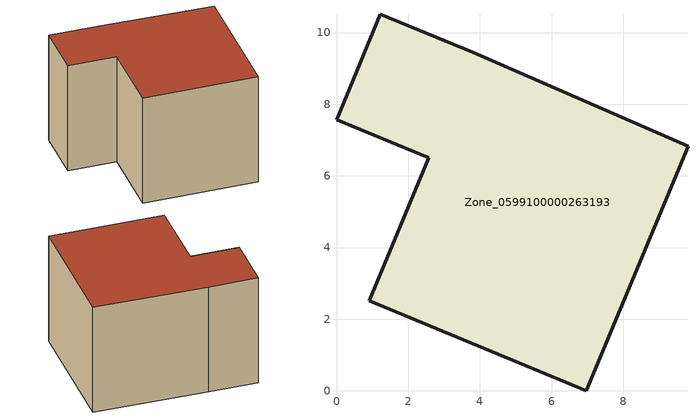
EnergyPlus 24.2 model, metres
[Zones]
Zone_0599100000263193
 floor ground (C_G): 9.8,6.83 6.96,0 0.91,2.51 2.58,6.5 0,7.57 1.22,10.52 3.8,9.45 z0
 wall outside (C_F): 3.8,9.45 1.22,10.52 0,7.57 2.58,6.5 0.91,2.51 6.96,0 9.8,6.83 3.8,9.45 z0:6.71
 roof outside (C_R): 9.8,6.83 3.8,9.45 1.22,10.52 0,7.57 2.58,6.5 0.91,2.51 6.96,0 z6.71
[BUILDING]
Pand.0599100000263193: North Axis=0; Terrain=City; Loads Convergence Tolerance Value=0.04; Temperature Convergence Tolerance Value=0.4; Solar Distribution=FullExterior; Maximum Number of Warmup Days=25; Minimum Number of Warmup Days=1
[Site:Location]
Rotterdam.The.Hague.AP_ZH_NLD Design_Conditions: Latitude=51.96; Longitude=4.45; Time Zone=1; Elevation=-4.5
[SITE:GROUNDTEMPERATURE:BUILDINGSURFACE]
18, 18, 18, 18, 18, 18, 18, 18, 18, 18, 18, 18
[MATERIAL] Thermal Absorptance=0.9; Solar Absorptance=0.7; Visible Absorptance=0.7
Name | Roughness | Thickness | Conductivity | Density | Specific Heat
G.TC.1965-1974 | MediumSmooth | 0.15 | 0.882353 | 540 | 1210
F.TC.1965-1974 | Rough | 0.3 | 0.697674 | 1920 | 840
R.TC.1965-1974 | MediumRough | 0.2 | 0.232558 | 1500 | 1000
[CONSTRUCTION]
C_G: G.TC.1965-1974
C_F: F.TC.1965-1974
C_R: R.TC.1965-1974
[ZONE]
Zone_0599100000263193: Type=1; Multiplier=1; Ceiling Height=Autocalculate; Volume=Autocalculate; Floor Area=autocalculate; Part of Total Floor Area=Yes
[ZONEINFILTRATION:DESIGNFLOWRATE]
Infil_Zone_0599100000263193: Zone or ZoneList or Space or SpaceList=Zone_0599100000263193; Schedule=AlwaysOn; Design Flow Rate Calculation Method=Flow/Area; Flow Rate per Floor Area=0.003; Constant Term Coefficient=1; Temperature Term Coefficient=0; Velocity Term Coefficient=0; Velocity Squared Term Coefficient=0
[HVACTEMPLATE:ZONE:IDEALLOADSAIRSYSTEM]
Zone_0599100000263193: Maximum Heating Supply Air Temperature=50; Minimum Cooling Supply Air Temperature=13; Maximum Heating Supply Air Humidity Ratio=0.0156; Minimum Cooling Supply Air Humidity Ratio=0.0077; Heating Limit=NoLimit; Cooling Limit=NoLimit; Dehumidification Control Type=ConstantSensibleHeatRatio; Cooling Sensible Heat Ratio=0.7; Dehumidification Setpoint=60; Humidification Control Type=None; Humidification Setpoint=30; Outdoor Air Method=None; Outdoor Air Flow Rate per Person=0.00944; Outdoor Air Flow Rate per Zone Floor Area=0; Outdoor Air Flow Rate per Zone=0; Demand Controlled Ventilation Type=None; Outdoor Air Economizer Type=NoEconomizer; Heat Recovery Type=None; Sensible Heat Recovery Effectiveness=0.7; Latent Heat Recovery Effectiveness=0.65
[ZONECONTROL:THERMOSTAT]
ThermostatControl_Zone_0599100000263193: Zone or ZoneList=Zone_0599100000263193; Control Type Schedule=DualSetpointControlType; Control 1=Thermostat_Zone_0599100000263193; Temperature Difference Between Cutout And Setpoint=0
[THERMOSTATSETPOINT:DUALSETPOINT]
Thermostat_Zone_0599100000263193: Heating Setpoint Temperature Schedule=HeatingSetpoint_Zone_0599100000263193; Cooling Setpoint Temperature Schedule=CoolingSetpoint_Zone_0599100000263193
[SCHEDULE:COMPACT]
HeatingSetpoint_Zone_0599100000263193: Through: 12/31, For: AllDays, Until: 24:00, 21
CoolingSetpoint_Zone_0599100000263193: Through: 12/31, For: AllDays, Until: 24:00, 24
DualSetpointControlType: Through: 12/31, For: AllDays, Until: 24:00, 4
AlwaysOn: Through: 12/31, For: AllDays, Until: 24:00, 1
